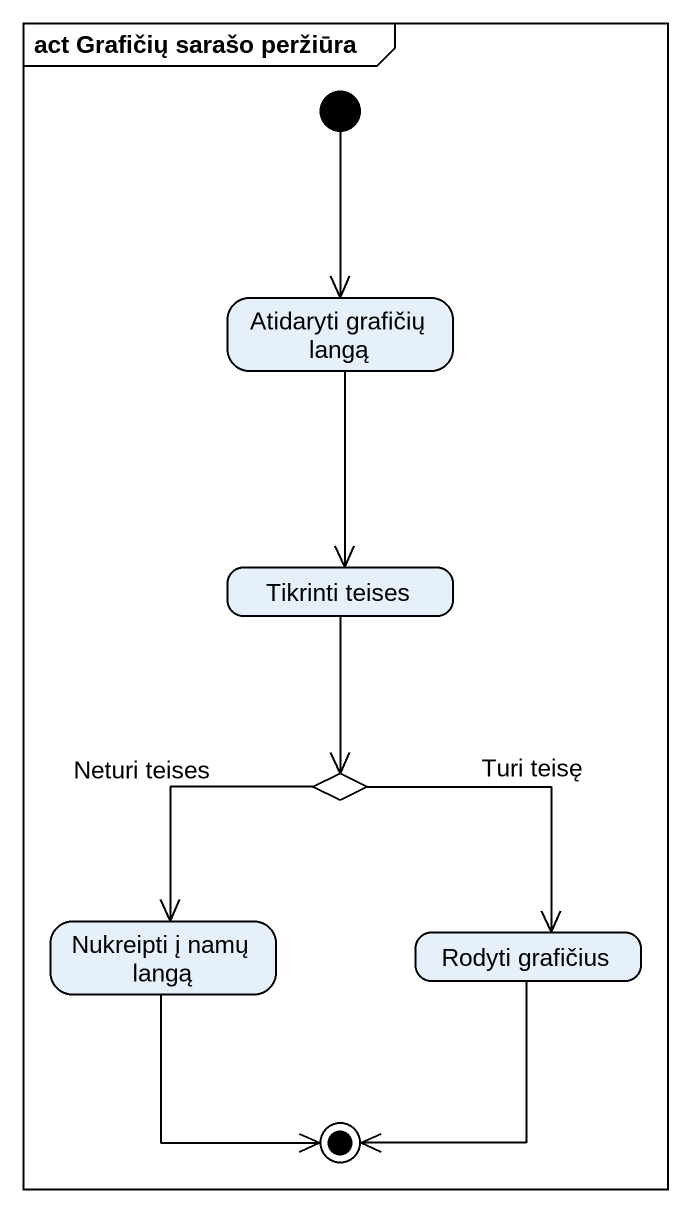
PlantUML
@startuml
mainframe act Grafičių sarašo peržiūra
hide empty description
state "Atidaryti grafičių langą" as Atidaryti_grafičių_langą
state "Tikrinti teises" as Tikrinti_teises
state choice1 <<choice>>
state "Nukreipti į namų langą" as Nukreipti_į_namų_langą
state "Rodyti grafičius" as Rodyti_grafičius
[*] --> Atidaryti_grafičių_langą
Atidaryti_grafičių_langą --> Tikrinti_teises
Tikrinti_teises --> choice1
choice1 --> Nukreipti_į_namų_langą : Neturi teises
choice1 --> Rodyti_grafičius : Turi teisę
Nukreipti_į_namų_langą --> [*]
Rodyti_grafičius --> [*]
@enduml
